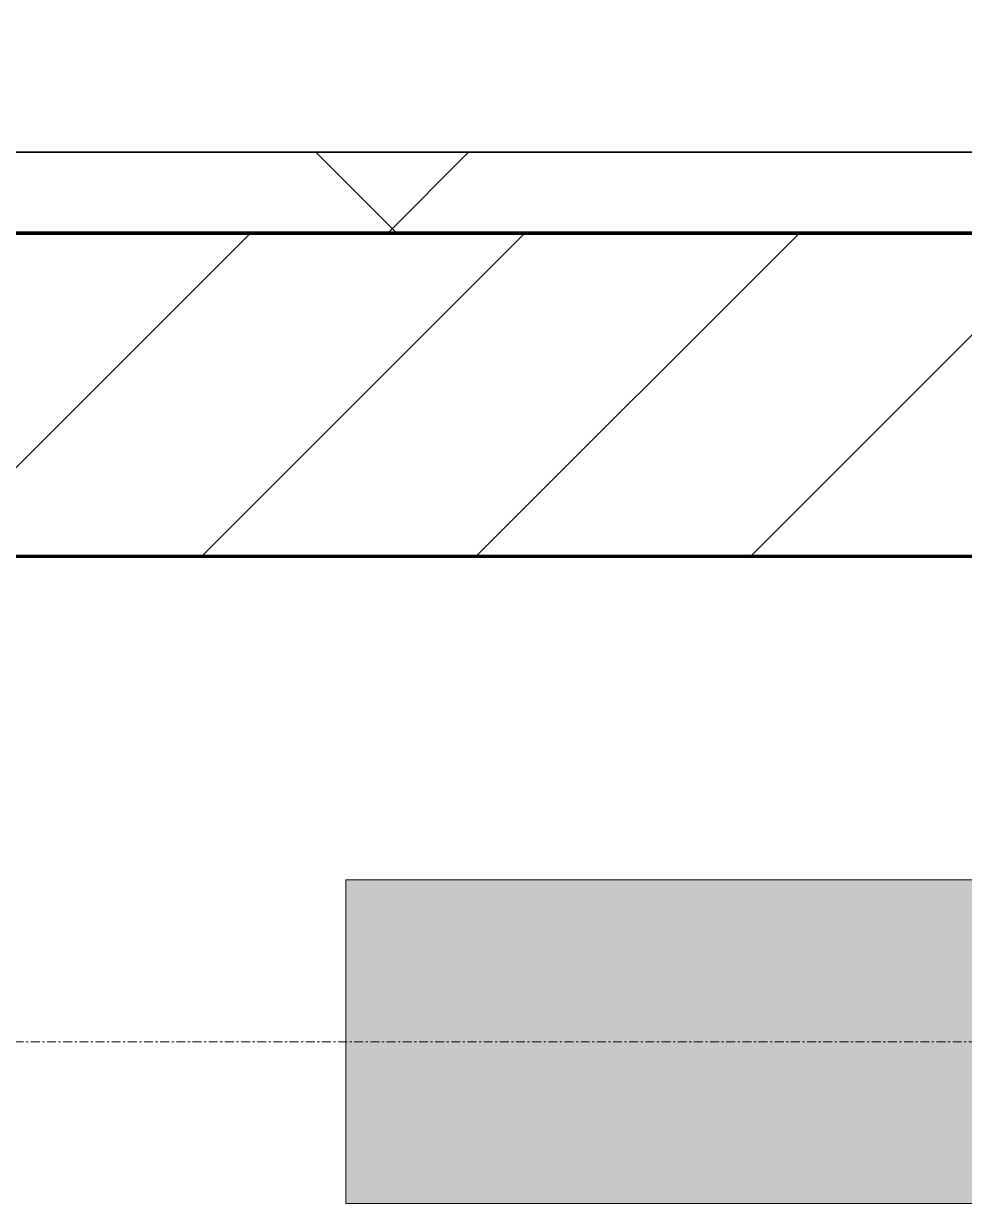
# Model space of a CAD drawing. Header units: millimetres. Extents: x -853432 to -773672, y -18171 to 22484.
# Drawn here: x -833482 to -832901, y -4421 to -3691 of the extents above; entities that cross this region are included whole.
import ezdxf
from ezdxf.xclip import XClip

# ---------------------------------------------------------------- set-up
doc = ezdxf.new("R2010")
doc.units = ezdxf.units.MM
doc.header["$XCLIPFRAME"] = 0
doc.linetypes.add('DPA_Grid _ Level 100', pattern=[10, 5.5, -1.6, 1.3, -1.6])
for name, color, linetype, lineweight in [('A-ANNO-NOTE', 3, 'Continuous', 25), ('A-GLAZ-CURT', 2, 'Continuous', 9), ('A-WALL', 5, 'Continuous', 35), ('A-WALL-FNSH', 2, 'Continuous', 35), ('A-WALL-PATT', 1, 'Continuous', 35), ('S-GRID', 251, 'Continuous', 9)]:
    doc.layers.add(name, color=color, linetype=linetype, lineweight=lineweight)
doc.layers.add('A11_ALU.SOLID SHEET', color=2, linetype='Continuous')

# ---------------------------------------------------------------- blocks, each defined once
blk = doc.blocks.new('DPA_AN_Section Line - UP-Left-14405212-4251-01 ENLARGED CONCOURSE LEVEL - REFLECTED CEILING PLAN - SHEET 2')
at = {"layer": 'A-ANNO-NOTE', "lineweight": 9}
blk.add_hatch(color=256, dxfattribs=at).paths.add_polyline_path([(80, -9), (78, -9), (78, 0), (80, 0)])
at = {"layer": 'A-ANNO-NOTE', "lineweight": 18}
for p, q in [((78, 0), (78, -9)), ((80, -9), (80, 0)), ((78, -9), (80, -9))]:
    blk.add_line(p, q, dxfattribs=at)
blk = doc.blocks.new('*U2464')
at = {"layer": 'S-GRID', "linetype": 'DPA_Grid _ Level 100'}
blk.add_line((57000, -7900), (-16649.52, -7900), dxfattribs=at)
blk = doc.blocks.new('PPLS-PP19_Custom Tile Pattern - Custom Tile Pattern-V89-4251-01 ENLARGED CONCOURSE LEVEL - REFLECTED CEILING PLAN - SHEET 2')
at = {"layer": 'A-GLAZ-CURT'}
for p, q in [((-300, 0), (300, 0)), ((300, 0), (-300, 0)), ((195.99, 0), (213.31, 0)), ((213.31, 0), (195.99, 0)), ((230.06, 0), (300, 0)), ((-300, -50), (300, -50)), ((300, -50), (-300, -50))]:
    blk.add_line(p, q, dxfattribs=at)
for points, knots in [([(9.32, 0), (9.08, 0), (7.65, 0), (2.57, 0), (-12.23, 0), (-25.64, 0), (-40, 0), (-56.24, 0), (-75.59, 0), (-94, 0), (-112.01, 0), (-114.94, 0), (-115.63, 0)], [-2922.926651, -2922.926651, -2922.926651, -2922.926651, -2882.788014, -2720.818881, -2518.50168, -2125.455881, -1792.521578, -1466.981642, -1208.454564, -789.402658, -501.969187, -243.577221, -243.577221, -243.577221, -243.577221]), ([(-104.58, 0), (-99, 0), (-83.98, 0), (-63.44, 0), (-54.4, 0), (-48.53, 0), (-30.79, 0), (-18.03, 0), (8.61, 0), (15.02, 0), (22.91, 0), (28.96, 0), (32.29, 0), (33.32, 0)], [-4843.131796, -4843.131796, -4843.131796, -4843.131796, -4542.524482, -4008.285538, -3689.699207, -3546.54457, -3315.260113, -2864.387349, -2439.246196, -2084.094819, -1956.422387, -1818.904206, -1756.593882, -1756.593882, -1756.593882, -1756.593882]), ([(31.18, 0), (25.97, 0), (11.99, 0), (-16.92, 0), (-47.42, 0), (-65.77, 0), (-66.37, 0), (-66.38, 0)], [-4496.803627, -4496.803627, -4496.803627, -4496.803627, -4222.080604, -3745.412743, -2981.410125, -2542.574734, -2498.224237, -2498.224237, -2498.224237, -2498.224237]), ([(76.63, 0), (74.8, 0), (67.65, 0), (53.52, 0), (37, 0), (24.07, 0), (12.82, 0), (-2.9, 0), (-20.62, 0), (-32.81, 0), (-44.85, 0), (-51.43, 0), (-51.79, 0)], [-3095.572228, -3095.572228, -3095.572228, -3095.572228, -2950.589685, -2634.532728, -2313.748533, -2106.613311, -1925.670641, -1617.263037, -1290.787923, -1039.307308, -819.71621, -644.910881, -644.910881, -644.910881, -644.910881]), ([(30.82, 0), (29.27, 0), (20.14, 0), (3.54, 0), (-16.41, 0), (-34.24, 0), (-35.85, 0)], [-10462.034656, -10462.034656, -10462.034656, -10462.034656, -10363.088938, -9884.23066, -9424.652049, -9192.931018, -9192.931018, -9192.931018, -9192.931018]), ([(-35.69, 0), (-31.59, 0), (-18.75, 0), (8.83, 0), (43.36, 0), (70.92, 0), (82.12, 0), (83.66, 0)], [-6164.156622, -6164.156622, -6164.156622, -6164.156622, -5862.463379, -5340.621928, -4573.028122, -4094.177415, -3869.465285, -3869.465285, -3869.465285, -3869.465285]), ([(-34.63, 0), (-26.29, 0), (-11.99, 0), (4.23, 0), (9.64, 0), (10.14, 0), (10.18, 0)], [-4019.024145, -4019.024145, -4019.024145, -4019.024145, -3589.737505, -3285.047089, -3066.359526, -3044.715262, -3044.715262, -3044.715262, -3044.715262]), ([(70.61, 0), (66.16, 0), (55.8, 0), (39.61, 0), (24.74, 0), (2.64, 0), (-17.84, 0), (-30.57, 0), (-31.82, 0), (-32, 0)], [-4647.237329, -4647.237329, -4647.237329, -4647.237329, -4326.416877, -4098.545751, -3766.694881, -3333.063701, -2994.501669, -2698.150104, -2614.070998, -2614.070998, -2614.070998, -2614.070998]), ([(-30.52, 0), (-27.11, 0), (-17.83, 0), (5.99, 0), (22.06, 0), (37.44, 0), (45.92, 0), (57.76, 0), (64.47, 0), (72.74, 0), (75.22, 0), (76.03, 0), (76.21, 0)], [-2323.618664, -2323.618664, -2323.618664, -2323.618664, -2142.497158, -1716.209403, -1206.526904, -1089.329421, -901.315459, -753.071572, -495.328968, -421.953223, -334.951786, -290.452333, -290.452333, -290.452333, -290.452333]), ([(8.33, 0), (8.19, 0), (7.18, 0), (0.32, 0), (-13.89, 0), (-24.92, 0), (-29.03, 0)], [-3574.286521, -3574.286521, -3574.286521, -3574.286521, -3526.962355, -3285.499107, -2903.012179, -2680.714891, -2680.714891, -2680.714891, -2680.714891]), ([(-28.57, 0), (-26.93, 0), (-20.29, 0), (-11.45, 0), (2.08, 0), (13.15, 0), (21.24, 0), (24.62, 0), (24.72, 0), (24.72, 0)], [-5361.429781, -5361.429781, -5361.429781, -5361.429781, -5261.36855, -5050.479954, -4785.90057, -4596.498881, -4445.288762, -4384.376941, -4376.041937, -4376.041937, -4376.041937, -4376.041937]), ([(-15.19, 0), (-13.07, 0), (7.48, 0), (42.82, 0), (88.72, 0), (120.63, 0), (138.28, 0), (138.53, 0)], [-461.142613, -461.142613, -461.142613, -461.142613, -429.606584, -390.253598, -346.313304, -291.370682, -290.5735, -290.5735, -290.5735, -290.5735]), ([(-2.63, 0), (-2.47, 0), (-1.22, 0), (4.92, 0), (15.97, 0), (22.54, 0), (24.49, 0)], [-226.825321, -226.825321, -226.825321, -226.825321, -220.269177, -206.416616, -198.214427, -187.717507, -187.717507, -187.717507, -187.717507]), ([(33.28, 0), (27.7, 0), (11.63, 0), (3.08, 0), (-1.67, 0), (-2.25, 0)], [-304.469954, -304.469954, -304.469954, -304.469954, -285.83788, -246.234814, -234.646884, -234.646884, -234.646884, -234.646884]), ([(24.69, 0), (24.54, 0), (20.99, 0), (15.48, 0), (10.8, 0), (9.63, 0)], [-4368.572414, -4368.572414, -4368.572414, -4368.572414, -4306.476363, -4080.000647, -3772.857994, -3772.857994, -3772.857994, -3772.857994]), ([(18.16, 0), (19.15, 0), (24.25, 0), (25.66, 0), (26.12, 0)], [-5700.113719, -5700.113719, -5700.113719, -5700.113719, -5554.232259, -5302.431367, -5302.431367, -5302.431367, -5302.431367]), ([(32.41, 0), (31.49, 0), (26.98, 0), (20.67, 0), (18.85, 0), (18.16, 0)], [-6175.773004, -6175.773004, -6175.773004, -6175.773004, -6135.05769, -5972.647715, -5832.674503, -5832.674503, -5832.674503, -5832.674503]), ([(27.44, 0), (27.9, 0), (29.17, 0), (31.94, 0), (33.25, 0)], [-5037.309798, -5037.309798, -5037.309798, -5037.309798, -4887.603822, -4780.394833, -4780.394833, -4780.394833, -4780.394833]), ([(53.18, 0), (53.06, 0), (52.22, 0), (44.99, 0), (36.46, 0), (30.82, 0)], [-622.740158, -622.740158, -622.740158, -622.740158, -566.066452, -360.610861, 0, 0, 0, 0]), ([(102.17, 0), (98.39, 0), (75.01, 0), (51.16, 0), (31.18, 0)], [-71.167037, -71.167037, -71.167037, -71.167037, -59.610984, 0, 0, 0, 0]), ([(102.25, 0), (99.97, 0), (92.28, 0), (85.59, 0), (74.4, 0), (62.26, 0), (51.85, 0), (44.52, 0), (36.15, 0), (33.3, 0)], [-7711.726898, -7711.726898, -7711.726898, -7711.726898, -7531.75727, -7135.649961, -6924.452779, -6738.82075, -6548.303034, -6314.283804, -6188.898484, -6188.898484, -6188.898484, -6188.898484]), ([(33.37, 0), (37, 0), (48.37, 0), (71.92, 0), (91.66, 0), (101.88, 0)], [-135.792042, -135.792042, -135.792042, -135.792042, -118.513713, -97.899267, -63.759246, -63.759246, -63.759246, -63.759246]), ([(33.55, 0), (34.39, 0), (39.98, 0), (53.39, 0), (71.67, 0), (84.83, 0), (86.01, 0), (92.51, 0), (94.33, 0)], [-4772.18823, -4772.18823, -4772.18823, -4772.18823, -4705.298446, -4353.683244, -3960.84581, -3759.045785, -3336.541051, -2783.776468, -2783.776468, -2783.776468, -2783.776468]), ([(102.26, 0), (100.51, 0), (86.01, 0), (63.34, 0), (42.18, 0), (34.54, 0), (33.8, 0)], [-374.571942, -374.571942, -374.571942, -374.571942, -369.147452, -330.153101, -307.516438, -305.040949, -305.040949, -305.040949, -305.040949]), ([(33.96, 0), (35.59, 0), (40.59, 0), (51.19, 0), (58.74, 0), (61.34, 0), (61.45, 0)], [-1743.672443, -1743.672443, -1743.672443, -1743.672443, -1645.594513, -1443.202566, -1228.752106, -1120.932285, -1120.932285, -1120.932285, -1120.932285]), ([(168.37, 0), (167.68, 0), (162.47, 0), (147.02, 0), (109.77, 0), (76.86, 0), (57.82, 0), (46.51, 0), (41.18, 0), (36.02, 0), (35.54, 0), (35.54, 0)], [-543.375029, -543.375029, -543.375029, -543.375029, -530.793311, -458.593899, -401.860199, -357.622665, -341.267687, -334.000314, -326.15566, -319.318397, -317.489778, -317.489778, -317.489778, -317.489778]), ([(36.29, 0), (37.77, 0), (48.82, 0), (64.79, 0), (85.09, 0), (98, 0), (101.62, 0)], [-314.598523, -314.598523, -314.598523, -314.598523, -305.899624, -287.17622, -249.500363, -233.419763, -233.419763, -233.419763, -233.419763]), ([(61.47, 0), (61.47, 0), (61.21, 0), (54.61, 0), (53.71, 0), (53.56, 0)], [-1113.311073, -1113.311073, -1113.311073, -1113.311073, -1096.402191, -891.204116, -747.28819, -747.28819, -747.28819, -747.28819]), ([(76.22, 0), (75.58, 0), (73.64, 0), (71.05, 0), (70.61, 0)], [-193.634889, -193.634889, -193.634889, -193.634889, -31.537676, 0, 0, 0, 0]), ([(94.4, 0), (94.4, 0), (94.64, 0), (99.11, 0), (108.97, 0), (120.79, 0), (139.94, 0), (163.31, 0), (185.23, 0), (193.62, 0), (194.69, 0), (194.79, 0)], [-2348.345796, -2348.345796, -2348.345796, -2348.345796, -2310.419338, -2233.599744, -2052.234781, -1843.028543, -1530.39897, -1095.004608, -529.74427, -295.064701, -265.121568, -265.121568, -265.121568, -265.121568]), ([(102.25, 0), (109.48, 0), (116.55, 0), (128.63, 0), (128.95, 0)], [-63.339128, -63.339128, -63.339128, -63.339128, -39.050993, -35.895543, -35.895543, -35.895543, -35.895543]), ([(102.26, 0), (110.7, 0), (125.85, 0), (132.42, 0), (134.6, 0)], [-232.471628, -232.471628, -232.471628, -232.471628, -194.761443, -152.241002, -152.241002, -152.241002, -152.241002]), ([(114.39, 0), (114.2, 0), (112.08, 0), (107.45, 0), (102.6, 0), (102.55, 0)], [-8148.58938, -8148.58938, -8148.58938, -8148.58938, -8105.191388, -7723.759874, -7719.716255, -7719.716255, -7719.716255, -7719.716255]), ([(129.02, 0), (129.02, 0), (124.41, 0), (122.35, 0), (114.96, 0), (108.04, 0), (103.09, 0)], [-35.386604, -35.386604, -35.386604, -35.386604, -31.430235, -22.807238, -15.488593, 0, 0, 0, 0]), ([(157.9, 0), (156.77, 0), (151.67, 0), (143.29, 0), (134.04, 0), (126.24, 0), (118.6, 0), (114.23, 0), (111.98, 0), (105.66, 0), (105.23, 0), (105.23, 0)], [-10292.955006, -10292.955006, -10292.955006, -10292.955006, -10098.273015, -9847.788484, -9677.714971, -9567.007022, -9453.21225, -9220.200448, -9012.77275, -8966.157302, -8929.495943, -8929.495943, -8929.495943, -8929.495943]), ([(105.26, 0), (105.52, 0), (111.01, 0), (112.65, 0), (113.59, 0)], [-8920.561005, -8920.561005, -8920.561005, -8920.561005, -8814.835624, -8577.462505, -8577.462505, -8577.462505, -8577.462505]), ([(128.58, 0), (128.8, 0), (130.16, 0), (139.26, 0), (152.67, 0), (161.24, 0), (162.19, 0), (162.75, 0)], [-633.326174, -633.326174, -633.326174, -633.326174, -627.736123, -618.981161, -602.094757, -592.980799, -581.414464, -581.414464, -581.414464, -581.414464]), ([(137.1, 0), (136, 0), (133.64, 0), (129.87, 0), (129.11, 0)], [-670.405967, -670.405967, -670.405967, -670.405967, -651.020627, -640.742133, -640.742133, -640.742133, -640.742133]), ([(193.8, 0), (193.33, 0), (190.11, 0), (183.13, 0), (171, 0), (161.95, 0), (161.28, 0), (158.35, 0), (157.85, 0), (157.77, 0)], [-11665.349007, -11665.349007, -11665.349007, -11665.349007, -11565.880756, -11105.624034, -10839.086983, -10768.332124, -10666.779182, -10580.760289, -10550.278881, -10550.278881, -10550.278881, -10550.278881]), ([(300, 0), (286.53, 0), (254.22, 0), (207.11, 0), (177.41, 0), (159.34, 0), (158.33, 0), (158.3, 0)], [-285.253232, -285.253232, -285.253232, -285.253232, -244.693688, -187.987675, -143.776725, -129.632772, -123.352749, -123.352749, -123.352749, -123.352749]), ([(159.07, 0), (159.13, 0), (160.84, 0), (165.21, 0), (174.15, 0), (185.98, 0), (208.82, 0), (219.42, 0), (230.06, 0)], [-115.643202, -115.643202, -115.643202, -115.643202, -114.681583, -87.660824, -65.295536, -41.623857, -24.459831, 0, 0, 0, 0]), ([(162.75, 0), (165.4, 0), (170.91, 0), (172.61, 0), (172.61, 0)], [-111.264224, -111.264224, -111.264224, -111.264224, -56.742688, -19.085662, -19.085662, -19.085662, -19.085662]), ([(240.19, 0), (239.5, 0), (235.53, 0), (226.56, 0), (221.1, 0), (200.27, 0), (182.99, 0), (174.27, 0), (169.67, 0), (168.99, 0)], [-9446.993951, -9446.993951, -9446.993951, -9446.993951, -9406.094246, -9221.510254, -9016.44624, -8717.832359, -8253.978395, -8152.463617, -8069.855175, -8069.855175, -8069.855175, -8069.855175]), ([(215.22, 0), (214.62, 0), (210.55, 0), (203.98, 0), (187.54, 0), (175.3, 0), (169.49, 0)], [-203.825446, -203.825446, -203.825446, -203.825446, -198.527383, -184.406837, -162.427601, -142.916156, -142.916156, -142.916156, -142.916156]), ([(171.51, 0), (176.48, 0), (193.23, 0), (201.73, 0), (208.81, 0), (213.9, 0), (241.96, 0), (266.73, 0), (281.71, 0), (291.71, 0), (296.52, 0), (297.86, 0), (298.09, 0)], [-7971.819559, -7971.819559, -7971.819559, -7971.819559, -7784.112253, -7606.717214, -7289.299508, -7042.621073, -6582.165592, -6068.460911, -5766.029927, -5566.724884, -5280.360606, -5199.253518, -5199.253518, -5199.253518, -5199.253518]), ([(172.07, 0), (177.66, 0), (187.87, 0), (201.08, 0), (207.47, 0), (213.96, 0), (215.11, 0)], [-255.364076, -255.364076, -255.364076, -255.364076, -237.955587, -223.92608, -215.862851, -208.75215, -208.75215, -208.75215, -208.75215]), ([(300, 0), (288.22, 0), (262, 0), (230.43, 0), (219.94, 0), (219.02, 0)], [-12528.858583, -12528.858583, -12528.858583, -12528.858583, -11905.454923, -11162.864862, -10856.732305, -10856.732305, -10856.732305, -10856.732305]), ([(219.9, 0), (220.86, 0), (226.08, 0), (234.48, 0), (239.35, 0)], [-10670.940496, -10670.940496, -10670.940496, -10670.940496, -10511.382485, -10113.56507, -10113.56507, -10113.56507, -10113.56507]), ([(240.17, 0), (242.14, 0), (244.84, 0), (246.54, 0), (246.96, 0)], [-10090.934331, -10090.934331, -10090.934331, -10090.934331, -9925.173265, -9834.877357, -9834.877357, -9834.877357, -9834.877357]), ([(247.1, 0), (246.76, 0), (245.45, 0), (242.91, 0), (241, 0)], [-9649.085549, -9649.085549, -9649.085549, -9649.085549, -9581.591397, -9463.29374, -9463.29374, -9463.29374, -9463.29374]), ([(284.76, 0), (284.76, 0), (285.09, 0), (287.47, 0), (293.59, 0), (297.76, 0), (300, 0)], [-4110.630118, -4110.630118, -4110.630118, -4110.630118, -4053.389046, -3959.664717, -3862.421465, -3746.95702, -3746.95702, -3746.95702, -3746.95702]), ([(297.38, 0), (295.84, 0), (291.62, 0), (285.38, 0), (284.87, 0)], [-4803.172655, -4803.172655, -4803.172655, -4803.172655, -4358.271401, -4143.037883, -4143.037883, -4143.037883, -4143.037883])]:
    blk.add_open_spline(points, degree=3, knots=knots, dxfattribs=at)
for points in [[(24.49, 0), (25.23, 0), (25.72, 0), (26.04, 0)], [(27.89, 0), (29.09, 0), (30.86, 0), (33.37, 0)], [(80.35, 0), (79.57, 0), (78.27, 0), (76.63, 0)], [(84.06, 0), (83.48, 0), (82.41, 0), (81.72, 0)], [(136.44, 0), (125.31, 0), (113.86, 0), (102.25, 0)], [(168.74, 0), (168.74, 0), (169.81, 0), (171.51, 0)], [(195.11, 0), (194.91, 0), (194.44, 0), (193.8, 0)]]:
    blk.add_open_spline(points, degree=3, dxfattribs=at)
blk = doc.blocks.new('PPLS-PP19_Custom Tile Pattern - Custom Tile Pattern-V90-4251-01 ENLARGED CONCOURSE LEVEL - REFLECTED CEILING PLAN - SHEET 2')
at = {"layer": 'A-GLAZ-CURT'}
for p, q in [((-300, 0), (300, 0)), ((300, 0), (-300, 0)), ((-293.07, 0), (-275.75, 0)), ((-275.75, 0), (-293.07, 0)), ((-222.03, 0), (-205, 0)), ((-205, 0), (-222.03, 0)), ((-300, -50), (300, -50)), ((300, -50), (-300, -50))]:
    blk.add_line(p, q, dxfattribs=at)
at = {"layer": 'A-GLAZ-CURT', "flags": 128}
for points in [[(-300, 0), (-291.56, 0), (-283.3, 0), (-275.2, 0), (-267.26, 0), (-259.45, 0), (-251.77, 0), (-244.2, 0), (-236.74, 0), (-229.36, 0), (-222.06, 0)], [(-222.63, 0), (-229.72, 0), (-236.97, 0), (-244.39, 0), (-251.96, 0), (-259.67, 0), (-267.51, 0), (-275.48, 0), (-283.55, 0), (-291.73, 0), (-300, 0)], [(-221.98, 0), (-214.83, 0), (-207.71, 0), (-200.76, 0), (-194.02, 0), (-187.54, 0), (-181.38, 0), (-175.58, 0), (-170.25, 0), (-165.64, 0), (-162.01, 0), (-159.53, 0), (-157.46, 0), (-154.52, 0), (-149.42, 0), (-141.84, 0), (-132.81, 0), (-126.08, 0)], [(-125.17, 0), (-128.55, 0), (-134.16, 0), (-140.03, 0), (-145.5, 0), (-150.63, 0), (-155.53, 0), (-160.27, 0), (-164.95, 0), (-169.65, 0), (-174.47, 0), (-179.49, 0), (-184.81, 0), (-190.44, 0), (-196.37, 0), (-202.58, 0), (-209.04, 0), (-215.73, 0), (-221.98, 0)]]:
    blk.add_lwpolyline(points, dxfattribs=at)
at = {"layer": 'A-GLAZ-CURT'}
for points, knots in [([(-300, 0), (-284.65, 0), (-236.57, 0), (-174.61, 0), (-129.95, 0), (-110.8, 0), (-99.5, 0), (-91.46, 0)], [-5323.127839, -5323.127839, -5323.127839, -5323.127839, -4502.809032, -2700.551212, -1002.059161, -460.363443, 0, 0, 0, 0]), ([(-153.04, 0), (-171.47, 0), (-210.95, 0), (-262.56, 0), (-294.48, 0), (-300, 0)], [-16626.158943, -16626.158943, -16626.158943, -16626.158943, -15131.813646, -13729.592194, -13439.944408, -13439.944408, -13439.944408, -13439.944408]), ([(-153.74, 0), (-155.46, 0), (-160.55, 0), (-174.02, 0), (-185.59, 0), (-209.77, 0), (-232.01, 0), (-255.22, 0), (-262.59, 0), (-264.9, 0), (-265.4, 0)], [-2390.795538, -2390.795538, -2390.795538, -2390.795538, -2237.412286, -2029.680487, -1755.085331, -1400.429864, -858.079193, -543.655514, -208.940337, 0, 0, 0, 0]), ([(-258.6, 0), (-257.91, 0), (-254.26, 0), (-241.25, 0), (-229.25, 0), (-222.13, 0), (-221.98, 0)], [-5722.54675, -5722.54675, -5722.54675, -5722.54675, -5657.471696, -5413.335975, -5017.494783, -5009.195138, -5009.195138, -5009.195138, -5009.195138]), ([(-133.82, 0), (-135.51, 0), (-137.8, 0), (-149.31, 0), (-162.01, 0), (-177.91, 0), (-199.46, 0), (-216.65, 0), (-231.26, 0), (-233.46, 0), (-234, 0)], [-2731.647847, -2731.647847, -2731.647847, -2731.647847, -2418.507304, -2308.929706, -2113.765672, -1763.376603, -1422.553702, -978.033455, -846.069444, -682.911962, -682.911962, -682.911962, -682.911962]), ([(-233.49, 0), (-233.44, 0), (-232.38, 0), (-230.74, 0), (-225.3, 0), (-223.63, 0)], [-455.274641, -455.274641, -455.274641, -455.274641, -440.605512, -119.536984, 0, 0, 0, 0]), ([(-223.63, 0), (-219.39, 0), (-206.17, 0), (-188.58, 0), (-169.38, 0), (-158.62, 0), (-153.04, 0)], [-5463.295695, -5463.295695, -5463.295695, -5463.295695, -5161.076232, -4739.070012, -4465.409639, -4167.478787, -4167.478787, -4167.478787, -4167.478787]), ([(-221.12, 0), (-218.31, 0), (-212.62, 0), (-200.2, 0), (-185.8, 0), (-171.77, 0), (-158.7, 0), (-157.22, 0)], [-4992.826024, -4992.826024, -4992.826024, -4992.826024, -4832.723979, -4666.091899, -4349.945572, -4000.813434, -3840.635403, -3840.635403, -3840.635403, -3840.635403]), ([(-137.88, 0), (-140.56, 0), (-147.66, 0), (-147.68, 0), (-152.27, 0), (-152.89, 0)], [-3187.727384, -3187.727384, -3187.727384, -3187.727384, -2919.378265, -2477.344047, -2417.10335, -2417.10335, -2417.10335, -2417.10335]), ([(-84.49, 0), (-97.88, 0), (-120.05, 0), (-146.51, 0), (-152.67, 0)], [-18863.835505, -18863.835505, -18863.835505, -18863.835505, -17136.203329, -16636.165947, -16636.165947, -16636.165947, -16636.165947]), ([(-152.35, 0), (-151.03, 0), (-147.71, 0), (-143.57, 0), (-138.62, 0)], [-3494.978217, -3494.978217, -3494.978217, -3494.978217, -3371.022232, -3227.460399, -3227.460399, -3227.460399, -3227.460399]), ([(-152.01, 0), (-146.22, 0), (-136.84, 0), (-127.33, 0), (-124.19, 0), (-123.43, 0), (-123.28, 0)], [-4149.119819, -4149.119819, -4149.119819, -4149.119819, -3839.893365, -3647.167523, -3488.92562, -3439.852845, -3439.852845, -3439.852845, -3439.852845]), ([(-118.78, 0), (-121.86, 0), (-126.28, 0), (-136.96, 0), (-147.46, 0), (-150.03, 0), (-150.57, 0)], [-5938.474035, -5938.474035, -5938.474035, -5938.474035, -5700.061948, -5508.838257, -5298.784692, -5196.16478, -5196.16478, -5196.16478, -5196.16478]), ([(-150.34, 0), (-150.07, 0), (-147.75, 0), (-142.6, 0), (-127.26, 0), (-107.3, 0), (-94.14, 0), (-85.24, 0), (-84.1, 0)], [-4948.728362, -4948.728362, -4948.728362, -4948.728362, -4883.323924, -4440.880425, -4054.690705, -3793.097032, -3402.597032, -3345.075114, -3345.075114, -3345.075114, -3345.075114]), ([(-84.2, 0), (-92.34, 0), (-112.04, 0), (-130.52, 0), (-147.74, 0), (-149.07, 0)], [-7439.669089, -7439.669089, -7439.669089, -7439.669089, -7004.680444, -6449.282163, -6277.220794, -6277.220794, -6277.220794, -6277.220794]), ([(-148.23, 0), (-146.94, 0), (-140.15, 0), (-137.28, 0), (-133.93, 0), (-128.78, 0), (-126.5, 0)], [-6162.058746, -6162.058746, -6162.058746, -6162.058746, -6017.569127, -5560.701257, -5364.112219, -5231.017328, -5231.017328, -5231.017328, -5231.017328]), ([(-86.16, 0), (-91.37, 0), (-104.13, 0), (-122.65, 0), (-139.03, 0), (-146.11, 0), (-146.95, 0)], [-1681.3698, -1681.3698, -1681.3698, -1681.3698, -1374.161226, -945.742622, -741.901385, -489.130243, -489.130243, -489.130243, -489.130243]), ([(-146.69, 0), (-146.59, 0), (-145.49, 0), (-135.69, 0), (-128.29, 0), (-125.15, 0)], [-420.34245, -420.34245, -420.34245, -420.34245, -406.956646, -290.263673, 0, 0, 0, 0]), ([(-127.41, 0), (-131.63, 0), (-133.16, 0), (-134.09, 0), (-134.15, 0)], [-8540.990293, -8540.990293, -8540.990293, -8540.990293, -8266.114998, -8246.473386, -8246.473386, -8246.473386, -8246.473386]), ([(-134.15, 0), (-133.32, 0), (-130.31, 0), (-117.33, 0), (-97.23, 0), (-87.48, 0), (-85.19, 0)], [-7657.439573, -7657.439573, -7657.439573, -7657.439573, -7293.749979, -6839.55839, -6236.997189, -6037.596586, -6037.596586, -6037.596586, -6037.596586]), ([(-120.13, 0), (-120.14, 0), (-120.24, 0), (-121.3, 0), (-129.25, 0), (-133.82, 0)], [-2933.992132, -2933.992132, -2933.992132, -2933.992132, -2920.575025, -2840.280255, -2731.647847, -2731.647847, -2731.647847, -2731.647847]), ([(-113.43, 0), (-113.44, 0), (-113.96, 0), (-119.73, 0), (-125.43, 0), (-127.03, 0), (-127.41, 0)], [-328.499627, -328.499627, -328.499627, -328.499627, -282.672656, -98.539552, -24.539552, 0, 0, 0, 0]), ([(-126.5, 0), (-122.44, 0), (-108.71, 0), (-95.25, 0), (-86.1, 0), (-85.05, 0)], [-5231.017328, -5231.017328, -5231.017328, -5231.017328, -4994.692869, -4542.524482, -4483.729138, -4483.729138, -4483.729138, -4483.729138]), ([(-125.15, 0), (-124.93, 0), (-121.96, 0), (-113.01, 0), (-98.9, 0), (-90.24, 0), (-84.29, 0), (-84.1, 0)], [-3362.7396, -3362.7396, -3362.7396, -3362.7396, -3342.215224, -3074.362186, -2902.289527, -2605.247022, -2595.748484, -2595.748484, -2595.748484, -2595.748484]), ([(-122.08, 0), (-122.01, 0), (-121.69, 0), (-121.2, 0), (-120.88, 0)], [-3136.336417, -3136.336417, -3136.336417, -3136.336417, -3110.304437, -3035.164275, -3035.164275, -3035.164275, -3035.164275]), ([(-84.85, 0), (-92.14, 0), (-101.89, 0), (-114.02, 0), (-117.28, 0), (-118.78, 0)], [-618.591045, -618.591045, -618.591045, -618.591045, -229.489605, -116.330425, 0, 0, 0, 0]), ([(-117.74, 0), (-117.19, 0), (-114.78, 0), (-113.43, 0), (-113.43, 0)], [-821.249067, -821.249067, -821.249067, -821.249067, -394.672656, -330.879064, -330.879064, -330.879064, -330.879064]), ([(-36.62, 0), (-36.62, 0), (-40.35, 0), (-44.32, 0), (-58.97, 0), (-85.2, 0), (-107.61, 0), (-116.56, 0), (-117.56, 0)], [-4069.478503, -4069.478503, -4069.478503, -4069.478503, -3858.647035, -3538.256648, -2842.901703, -2193.204658, -1433.981041, -985.49888, -985.49888, -985.49888, -985.49888]), ([(-115.82, 0), (-114.96, 0), (-110.41, 0), (-98.05, 0), (-88.16, 0), (-84.11, 0)], [-5724.064692, -5724.064692, -5724.064692, -5724.064692, -5430.283136, -5103.229623, -4884.856128, -4884.856128, -4884.856128, -4884.856128]), ([(9.32, 0), (9.08, 0), (7.65, 0), (2.57, 0), (-12.23, 0), (-25.64, 0), (-40, 0), (-56.24, 0), (-75.59, 0), (-94, 0), (-112.01, 0), (-114.94, 0), (-115.63, 0)], [-2922.926651, -2922.926651, -2922.926651, -2922.926651, -2882.788014, -2720.818881, -2518.50168, -2125.455881, -1792.521578, -1466.981642, -1208.454564, -789.402658, -501.969187, -243.577221, -243.577221, -243.577221, -243.577221]), ([(-91.46, 0), (-90.09, 0), (-84.7, 0), (-77.43, 0), (-72.73, 0), (-72.64, 0), (-72.64, 0)], [-19832.387487, -19832.387487, -19832.387487, -19832.387487, -19753.885894, -19541.04734, -19478.625389, -19471.062469, -19471.062469, -19471.062469, -19471.062469]), ([(-63.96, 0), (-64.13, 0), (-72.5, 0), (-80.63, 0), (-86.16, 0)], [-2171.769325, -2171.769325, -2171.769325, -2171.769325, -2007.031671, -1681.3698, -1681.3698, -1681.3698, -1681.3698]), ([(-26.75, 0), (-27.82, 0), (-36.18, 0), (-53.55, 0), (-71.15, 0), (-82.85, 0), (-84.1, 0)], [-8718.362214, -8718.362214, -8718.362214, -8718.362214, -8532.293389, -8073.216054, -7508.296369, -7441.559695, -7441.559695, -7441.559695, -7441.559695]), ([(-72.93, 0), (-75.51, 0), (-79.39, 0), (-83.68, 0), (-84.09, 0)], [-19442.345229, -19442.345229, -19442.345229, -19442.345229, -18935.241197, -18881.096016, -18881.096016, -18881.096016, -18881.096016]), ([(-36.33, 0), (-36.43, 0), (-37.27, 0), (-45.02, 0), (-46.13, 0), (-60.59, 0), (-74.16, 0), (-82.07, 0), (-84.09, 0)], [-1855.773136, -1855.773136, -1855.773136, -1855.773136, -1810.870157, -1672.078046, -1405.135169, -1060.00838, -740.068933, -632.107123, -632.107123, -632.107123, -632.107123]), ([(-84.09, 0), (-75.95, 0), (-62.74, 0), (-54.4, 0), (-48.53, 0), (-30.79, 0), (-22.93, 0), (-15.39, 0)], [-4465.754989, -4465.754989, -4465.754989, -4465.754989, -4008.285538, -3689.699207, -3546.54457, -3315.260113, -2864.387349, -2864.387349, -2864.387349, -2864.387349]), ([(-84.06, 0), (-80.79, 0), (-71.89, 0), (-62.74, 0), (-60.36, 0), (-59.97, 0)], [-6004.437437, -6004.437437, -6004.437437, -6004.437437, -5713.340575, -5140.470607, -5006.787413, -5006.787413, -5006.787413, -5006.787413]), ([(-83.89, 0), (-78.63, 0), (-71.46, 0), (-65.93, 0), (-65.07, 0)], [-2592.111775, -2592.111775, -2592.111775, -2592.111775, -2322.099534, -2241.8264, -2241.8264, -2241.8264, -2241.8264]), ([(-83.82, 0), (-79.95, 0), (-74.27, 0), (-68.41, 0), (-65.12, 0), (-63.63, 0)], [-3340.391645, -3340.391645, -3340.391645, -3340.391645, -3144.956779, -3050.982048, -2969.237017, -2969.237017, -2969.237017, -2969.237017]), ([(-83.37, 0), (-82.02, 0), (-66.92, 0), (-42.53, 0), (-12.78, 0), (4.23, 0), (9.64, 0), (10.14, 0), (10.18, 0)], [-4871.544419, -4871.544419, -4871.544419, -4871.544419, -4799.173296, -4065.652676, -3589.737505, -3285.047089, -3066.359526, -3044.715262, -3044.715262, -3044.715262, -3044.715262]), ([(-29.03, 0), (-33.97, 0), (-43.74, 0), (-56.37, 0), (-71.66, 0), (-77.83, 0), (-82.66, 0), (-83.28, 0), (-83.28, 0)], [-2680.714891, -2680.714891, -2680.714891, -2680.714891, -2413.671296, -2161.752162, -2006.592567, -1646.621388, -1424.436217, -1393.971743, -1393.971743, -1393.971743, -1393.971743]), ([(-83.28, 0), (-83.28, 0), (-82.91, 0), (-76.14, 0), (-62.97, 0), (-48.14, 0), (-36.49, 0), (-33.57, 0), (-29.94, 0), (-28.57, 0)], [-1393.4169, -1393.4169, -1393.4169, -1393.4169, -1353.722004, -1274.333717, -1073.56893, -651.549973, -296.515819, -83.513472, 0, 0, 0, 0]), ([(-66.39, 0), (-66.39, 0), (-63.63, 0), (-53.63, 0), (-34.42, 0), (-29.82, 0), (-29.19, 0)], [-2493.31794, -2493.31794, -2493.31794, -2493.31794, -2315.303971, -1809.437387, -963.711516, -666.19313, -666.19313, -666.19313, -666.19313]), ([(-15.82, 0), (-28.51, 0), (-48.62, 0), (-65.77, 0), (-66.37, 0), (-66.38, 0)], [-3664.062215, -3664.062215, -3664.062215, -3664.062215, -2981.410125, -2542.574734, -2498.224237, -2498.224237, -2498.224237, -2498.224237]), ([(-63.63, 0), (-61.49, 0), (-57.39, 0), (-54.49, 0), (-45.2, 0), (-40.79, 0), (-40.46, 0), (-40.44, 0)], [-2969.237017, -2969.237017, -2969.237017, -2969.237017, -2851.217951, -2734.127174, -2474.780881, -2410.990208, -2350.645972, -2350.645972, -2350.645972, -2350.645972]), ([(-58.83, 0), (-58.37, 0), (-57.29, 0), (-54.23, 0), (-46.33, 0), (-42.62, 0), (-41.76, 0)], [-4859.52896, -4859.52896, -4859.52896, -4859.52896, -4680.891996, -4469.85053, -4321.566175, -4270.495146, -4270.495146, -4270.495146, -4270.495146]), ([(-51.83, 0), (-51.83, 0), (-51.78, 0), (-47.4, 0), (-46.01, 0), (-40.22, 0), (-36.78, 0)], [-632.814994, -632.814994, -632.814994, -632.814994, -627.965721, -508.377888, -260.442412, 0, 0, 0, 0]), ([(-15.19, 0), (-17.28, 0), (-23.9, 0), (-32.81, 0), (-44.85, 0), (-51.43, 0), (-51.79, 0)], [-1402.258141, -1402.258141, -1402.258141, -1402.258141, -1290.787923, -1039.307308, -819.71621, -644.910881, -644.910881, -644.910881, -644.910881]), ([(-41.76, 0), (-39.9, 0), (-37.72, 0), (-36.92, 0), (-36.77, 0)], [-4270.495146, -4270.495146, -4270.495146, -4270.495146, -4161.040818, -4106.245333, -4106.245333, -4106.245333, -4106.245333]), ([(-36.78, 0), (-32.43, 0), (-19.22, 0), (8.83, 0), (43.36, 0), (70.92, 0), (82.12, 0), (83.66, 0)], [-6191.144455, -6191.144455, -6191.144455, -6191.144455, -5862.463379, -5340.621928, -4573.028122, -4094.177415, -3869.465285, -3869.465285, -3869.465285, -3869.465285]), ([(-36.29, 0), (-36.29, 0), (-34.66, 0), (-28.88, 0), (-26.95, 0), (-26.54, 0)], [-9150.272121, -9150.272121, -9150.272121, -9150.272121, -9057.163041, -8919.836787, -8834.607043, -8834.607043, -8834.607043, -8834.607043]), ([(-16, 0), (-18.2, 0), (-25.71, 0), (-34.76, 0), (-36.04, 0)], [-9532.07602, -9532.07602, -9532.07602, -9532.07602, -9424.652049, -9182.880979, -9182.880979, -9182.880979, -9182.880979]), ([(-33.34, 0), (-33.34, 0), (-32.93, 0), (-31.16, 0), (-30.52, 0)], [-2415.024266, -2415.024266, -2415.024266, -2415.024266, -2357.633367, -2323.618664, -2323.618664, -2323.618664, -2323.618664]), ([(70.61, 0), (66.16, 0), (55.8, 0), (39.61, 0), (24.74, 0), (2.64, 0), (-17.84, 0), (-30.57, 0), (-31.82, 0), (-32, 0)], [-4647.237329, -4647.237329, -4647.237329, -4647.237329, -4326.416877, -4098.545751, -3766.694881, -3333.063701, -2994.501669, -2698.150104, -2614.070998, -2614.070998, -2614.070998, -2614.070998]), ([(-30.76, 0), (-30.73, 0), (-29.99, 0), (-23.47, 0), (-15.75, 0), (-15.19, 0)], [-54176.191683, -54176.191683, -54176.191683, -54176.191683, -54157.274271, -53749.15266, -53717.791567, -53717.791567, -53717.791567, -53717.791567]), ([(-30.52, 0), (-27.11, 0), (-22.67, 0), (-17.4, 0), (-15.34, 0)], [-2323.618664, -2323.618664, -2323.618664, -2323.618664, -2142.497158, -2033.166331, -2033.166331, -2033.166331, -2033.166331]), ([(-15.78, 0), (-16.72, 0), (-19.75, 0), (-25.97, 0), (-29.52, 0), (-30.21, 0)], [-54978.391886, -54978.391886, -54978.391886, -54978.391886, -54789.006179, -54461.685999, -54290.791712, -54290.791712, -54290.791712, -54290.791712]), ([(8.33, 0), (8.19, 0), (7.18, 0), (0.32, 0), (-13.89, 0), (-24.92, 0), (-29.03, 0)], [-3574.286521, -3574.286521, -3574.286521, -3574.286521, -3526.962355, -3285.499107, -2903.012179, -2680.714891, -2680.714891, -2680.714891, -2680.714891]), ([(-28.98, 0), (-28.66, 0), (-27.39, 0), (-24.45, 0), (-22.56, 0)], [-166.548282, -166.548282, -166.548282, -166.548282, -102.06493, 0, 0, 0, 0]), ([(-28.57, 0), (-26.93, 0), (-20.29, 0), (-11.45, 0), (2.08, 0), (13.15, 0), (21.24, 0), (24.62, 0), (24.72, 0), (24.72, 0)], [-5361.429781, -5361.429781, -5361.429781, -5361.429781, -5261.36855, -5050.479954, -4785.90057, -4596.498881, -4445.288762, -4384.376941, -4376.041937, -4376.041937, -4376.041937, -4376.041937])]:
    blk.add_open_spline(points, degree=3, knots=knots, dxfattribs=at)
for points in [[(-39.84, 0), (-39.08, 0), (-38.11, 0), (-37.36, 0)], [(-22.56, 0), (-20.44, 0), (-18.2, 0), (-16.02, 0)]]:
    blk.add_open_spline(points, degree=3, dxfattribs=at)
blk = doc.blocks.new('*U634')
at = {"layer": 'A-GLAZ-CURT'}
for name, p in [('PPLS-PP19_Custom Tile Pattern - Custom Tile Pattern-V89-4251-01 ENLARGED CONCOURSE LEVEL - REFLECTED CEILING PLAN - SHEET 2', (2402.37, -7350)), ('PPLS-PP19_Custom Tile Pattern - Custom Tile Pattern-V90-4251-01 ENLARGED CONCOURSE LEVEL - REFLECTED CEILING PLAN - SHEET 2', (3002.37, -7350))]:
    blk.add_blockref(name, p, dxfattribs=at)
blk = doc.blocks.new('*U1213')
blk.add_lwpolyline([(22690, -750), (19166.45, -750), (19116.45, -700), (18966.44, -550), (-101025.39, -550), (-101025.39, -6704.96), (-96300, -6704.96), (-96300, -7350), (-94497.63, -7350), (17250, -7350), (17250, -6849.96), (18300, -6849.96), (22690, -6849.96)], close=True)

msp = doc.modelspace()

# ---------------------------------------------------------------- block references
at = {"layer": 'A11_ALU.SOLID SHEET'}
ref = msp.add_blockref('*U1213', (-744682.37, 3579.02), dxfattribs=at)
XClip(ref).set_block_clipping_path([(-104690.1238047112, -9620.0029952966), (-34092.6543255156, 14392.9971737705)])

# ---------------------------------------------------------------- next in the draw order: hatches: boundary and pattern name
at = {"layer": 'A-WALL-PATT', "lineweight": 9}
h = msp.add_hatch(dxfattribs=at)
h.set_pattern_fill('FP_4', color=256, style=0, pattern_type=2)
h.set_pattern_definition([(45, (0, 0), (-212.13203, 212.13203), []), (135, (0, 0), (-212.13203, -212.13203), [])])
h.paths.add_polyline_path([(-779464.45, -3820.98), (-778775.03, -3820.98), (-778775.03, -3770.98), (-827933.88, -3770.98), (-828045.79, -3820.98), (-779602.34, -3820.98)])
h.paths.add_polyline_path([(-828965.42, -3820.98), (-828156.1, -3820.98), (-828044.19, -3770.98), (-841032.37, -3770.98), (-841032.37, -3820.98), (-829103.3, -3820.98)])
h = msp.add_hatch(dxfattribs=at)
h.set_pattern_fill('FP_2', color=256, style=0, pattern_type=2)
h.set_pattern_definition([(45, (0, 0), (-84.852814, 84.852814), [])])
h.paths.add_polyline_path([(-779326.57, -4020.98), (-778775.03, -4020.98), (-778775.03, -3820.98), (-828045.79, -3820.98), (-828336.65, -3950.93), (-828355, -3909.85), (-828156.1, -3820.98), (-841232.37, -3820.98), (-841232.37, -4020.98), (-779878.11, -4020.98)])
h.paths.add_polyline_path([(-828280, -3860.98), (-828285, -3859.64), (-828288.66, -3855.98), (-828289.66, -3848.39), (-828287.07, -3844.76), (-828282.59, -3841.32), (-828280, -3840.98), (-828272.93, -3843.91), (-828270.34, -3848.39), (-828270.34, -3851.81), (-828272.93, -3858.05), (-828279.18, -3860.64)])

# ---------------------------------------------------------------- next in the draw order: linework, layer by layer
at = {"layer": 'A-WALL', "color": 7, "lineweight": 70}
for p, q in [((-834380, -3820.98), (-831980, -3820.98)), ((-831980, -3820.98), (-834380, -3820.98)), ((-831980, -4020.98), (-834380, -4020.98))]:
    msp.add_line(p, q, dxfattribs=at)
at = {"layer": 'A-WALL-FNSH', "color": 250}
msp.add_line((-834380, -3770.98), (-831980, -3770.98), dxfattribs=at)

# ---------------------------------------------------------------- next in the draw order: block references
for name in ['*U2464', '*U634']:
    msp.add_blockref(name, (-835882.37, 3579.02))
at = {"layer": 'A-ANNO-NOTE', "xscale": 100, "yscale": 100, "zscale": 100, "rotation": 269.9999999999992}
msp.add_blockref('DPA_AN_Section Line - UP-Left-14405212-4251-01 ENLARGED CONCOURSE LEVEL - REFLECTED CEILING PLAN - SHEET 2', (-832383.04, 3579.02), dxfattribs=at)

doc.saveas('drawing.dxf')
